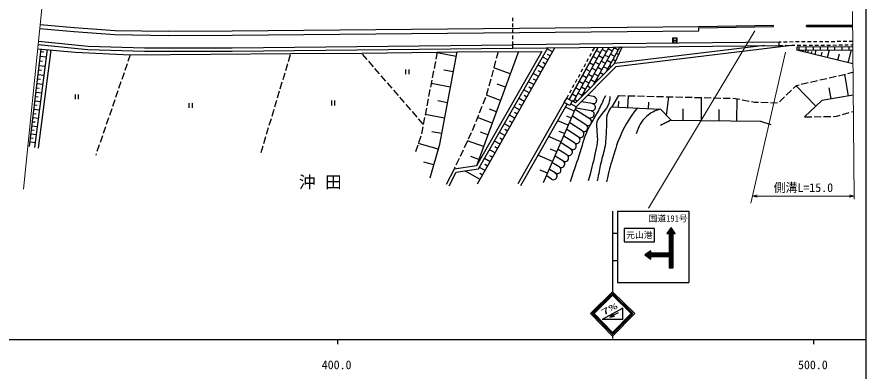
# Model space of a CAD drawing. Units: millimetres, scale not verified. Extents: x 40000 to 680000, y 20000 to 380000.
# Drawn here: x 400724 to 579000, y 198357 to 272761 of the extents above; entities that cross this region are included whole.
import ezdxf
from ezdxf.enums import TextEntityAlignment as Align

# ---------------------------------------------------------------- set-up
doc = ezdxf.new("R2010")
doc.units = ezdxf.units.MM
doc.header["$LTSCALE"] = 1000
for name, color, linetype, lineweight in [('M-BGD', 7, 'Continuous', 25), ('M-STR-HTXT', 7, 'Continuous', 13), ('M-STR-STR1', 1, 'Continuous', 25), ('M-STR-STRC', 7, 'Continuous', 25), ('M-TTL-BAND', 7, 'Continuous', 25)]:
    doc.layers.add(name, color=color, linetype=linetype, lineweight=lineweight)
doc.layers.add('M-BMK-HTXT', color=7, linetype='Continuous')
doc.styles.add('ＭＳ ゴシック', font='')
doc.styles.get('ＭＳ ゴシック').set_extended_font_data('MS Gothic')

msp = doc.modelspace()

# ---------------------------------------------------------------- hatches: boundary and pattern name
at = {"layer": 'M-STR-STRC'}
h = msp.add_hatch(dxfattribs=at)
h.set_pattern_fill('USER', color=256, style=0, pattern_type=2)
h.set_pattern_definition([(45, (537689, 220005), (-141.4214, 141.4214), []), (45, (537689, 219863), (-141.4214, 141.4214), [])])
h.paths.add_polyline_path([(537689, 220005), (537689, 222380), (533814, 222380), (533814, 221880), (532564, 222755), (533814, 223630), (533814, 223130), (537689, 223130), (537689, 227255), (537189, 227255), (538064, 228505), (538939, 227255), (538439, 227255), (538439, 220005)])
h = msp.add_hatch(dxfattribs=at)
h.set_pattern_fill('USER', color=256, style=0, pattern_type=2)
h.set_pattern_definition([(179.4106, (525798, 214619), (-2.0572, -199.9894), []), (179.4106, (525798, 214719), (-2.0572, -199.9894), [])])
h.paths.add_polyline_path([(525798, 214619), (521523, 210431), (525798, 206071), (530071, 210431), (525798, 214619), (525798, 214269), (521884, 210435), (525798, 206428), (529710, 210435), (525798, 214269)])

# ---------------------------------------------------------------- linework, layer by layer
at = {"layer": 'M-BGD'}
for p, q in [((412759, 270485), (405580, 271108)), ((421338, 269849), (412759, 270485)), ((432460, 269691), (421338, 269849)), ((445911, 269743), (432460, 269691)), ((543863, 270673), (445911, 269743)), ((559584, 270934), (543863, 270673)), ((543867, 270473), (559587, 270734)), ((543871, 269873), (543867, 270473)), ((559587, 270734), (559584, 270934)), ((576164, 270934), (566475, 270934)), ((566475, 270734), (566475, 270934)), ((566475, 270734), (576164, 270734)), ((560772, 267481), (504866, 266909)), ((539351, 268334), (538351, 268334)), ((538351, 268334), (538351, 267334)), ((538621, 267376), (538621, 268226)), ((538621, 267834), (539116, 267834)), ((539116, 268231), (539116, 267379)), ((539351, 267334), (539351, 268334)), ((560780, 266781), (560772, 267481)), ((561201, 267485), (560774, 267481)), ((562451, 267494), (561701, 267488)), ((563701, 267503), (562951, 267498)), ((564951, 267512), (564201, 267507)), ((566201, 267522), (565451, 267516)), ((567450, 267531), (566701, 267525)), ((568700, 267540), (567950, 267535)), ((569950, 267550), (569200, 267544)), ((571200, 267559), (570450, 267553)), ((572450, 267568), (571700, 267563)), ((573700, 267577), (572950, 267572)), ((574950, 267587), (574200, 267581)), ((576200, 267596), (575450, 267590)), ((403363, 245529), (405801, 265999)), ((407045, 265890), (404384, 245297)), ((405069, 266063), (412956, 265370)), ((407821, 265789), (405160, 245197)), ((497416, 237675), (513636, 266299)), ((504873, 266209), (560780, 266781)), ((513143, 265429), (512079, 266032)), ((516674, 255452), (522735, 266392)), ((522735, 266392), (516674, 255452)), ((517558, 254984), (523885, 266404)), ((519275, 256020), (525035, 266416)), ((521602, 265588), (521963, 266245)), ((521856, 258615), (526185, 266427)), ((523247, 265251), (522372, 265736)), ((524485, 265423), (523610, 265907)), ((524438, 261211), (527334, 266439)), ((525723, 265594), (524848, 266079)), ((526961, 265766), (526087, 266250)), ((526174, 262957), (527795, 266444)), ((563968, 266805), (526499, 262291)), ((527690, 266219), (527325, 266422)), ((538351, 267334), (539351, 267334)), ((560780, 266781), (561529, 266787)), ((562029, 266791), (562779, 266796)), ((563279, 266800), (564029, 266806)), ((576210, 266459), (564472, 266398)), ((564472, 266398), (564493, 265799)), ((564493, 265799), (576216, 265862)), ((564493, 265799), (576216, 265862)), ((576247, 262889), (564493, 265799)), ((564529, 266809), (565279, 266815)), ((564966, 265802), (564963, 266400)), ((565306, 265598), (565346, 265762)), ((565779, 266819), (566529, 266824)), ((565791, 265478), (565873, 265807)), ((566276, 265358), (566348, 265645)), ((566466, 265810), (566463, 266408)), ((566762, 265237), (566904, 265812)), ((567029, 266828), (567779, 266833)), ((567966, 265818), (567963, 266416)), ((568279, 266837), (569029, 266843)), ((568308, 264855), (568547, 265821)), ((569466, 265826), (569463, 266424)), ((569529, 266846), (570279, 266852)), ((570779, 266856), (571529, 266861)), ((570906, 264211), (571309, 265836)), ((570966, 265834), (570963, 266432)), ((572029, 266865), (572779, 266871)), ((572466, 265842), (572463, 266439)), ((573279, 266874), (574029, 266880)), ((573966, 265850), (573963, 266447)), ((574529, 266884), (575279, 266889)), ((575276, 263129), (575952, 265860)), ((575466, 265858), (575463, 266455)), ((575779, 266893), (576205, 266896)), ((405623, 264499), (406847, 264353)), ((405739, 265478), (406351, 265405)), ((412956, 265370), (424515, 264836)), ((424515, 264836), (424027, 263417)), ((424515, 264836), (458238, 265103)), ((457735, 263429), (458167, 264865)), ((458238, 265103), (473077, 265179)), ((473077, 265179), (488947, 265370)), ((474255, 263821), (473273, 264954)), ((488947, 265370), (488665, 263897)), ((492958, 264463), (488919, 265223)), ((488947, 265370), (493143, 265446)), ((489493, 246040), (493143, 265446)), ((493143, 265446), (510958, 265484)), ((510958, 265484), (497225, 241489)), ((506022, 265474), (497225, 241489)), ((501750, 265465), (501363, 264016)), ((512178, 263725), (511106, 264333)), ((512661, 264577), (512128, 264879)), ((520399, 263396), (520760, 264054)), ((521001, 264492), (521362, 265149)), ((522520, 263939), (521645, 264424)), ((523758, 264111), (522883, 264595)), ((524996, 264282), (524121, 264767)), ((526234, 264454), (525360, 264938)), ((527057, 264855), (526598, 265110)), ((567535, 265046), (567654, 265529)), ((569607, 264533), (569808, 265345)), ((573091, 263670), (573429, 265036)), ((405393, 262571), (406598, 262427)), ((405508, 263535), (406110, 263463)), ((423864, 262945), (423376, 261526)), ((457159, 261514), (457591, 262950)), ((475565, 262310), (474583, 263443)), ((488571, 263406), (488289, 261932)), ((501234, 263533), (500846, 262083)), ((511206, 262010), (510126, 262622)), ((511692, 262868), (511156, 263171)), ((526499, 262291), (518141, 253887)), ((519797, 262301), (520158, 262958)), ((521793, 262627), (520918, 263112)), ((523031, 262799), (522156, 263283)), ((523542, 261658), (522668, 262143)), ((524269, 262970), (523394, 263455)), ((524780, 261829), (523906, 262314)), ((525507, 263141), (524633, 263626)), ((525506, 262285), (525144, 262485)), ((526423, 263492), (525871, 263797)), ((405167, 260673), (406353, 260532)), ((405280, 261622), (405873, 261551)), ((423213, 261054), (422725, 259635)), ((456583, 259598), (457015, 261035)), ((476875, 260799), (475893, 261932)), ((478186, 259288), (477203, 260421)), ((482329, 261721), (482329, 260721)), ((483079, 260721), (483079, 261721)), ((488195, 261441), (487913, 259968)), ((492351, 261232), (490331, 261612)), ((500717, 261600), (500329, 260151)), ((504300, 260780), (500837, 262050)), ((510227, 260283), (509140, 260899)), ((510717, 261146), (510177, 261452)), ((518594, 260109), (518955, 260767)), ((519196, 261205), (519557, 261862)), ((520339, 260003), (519464, 260488)), ((521066, 261315), (520191, 261800)), ((521577, 260175), (520702, 260659)), ((522304, 261487), (521429, 261971)), ((522815, 260346), (521941, 260831)), ((523856, 260626), (523179, 261002)), ((571263, 259975), (572725, 260312)), ((573212, 260424), (574674, 260761)), ((575327, 256140), (574582, 260740)), ((575161, 260874), (576265, 261128)), ((404944, 258805), (406112, 258666)), ((405056, 259739), (405639, 259669)), ((422562, 259163), (422074, 257744)), ((456007, 257683), (456439, 259119)), ((479496, 257776), (478513, 258910)), ((487819, 259477), (487537, 258004)), ((491743, 258000), (487682, 258764)), ((500200, 259668), (499812, 258219)), ((503284, 258009), (501552, 258644)), ((509242, 258544), (508147, 259164)), ((509734, 259413), (509191, 259721)), ((517391, 257918), (517752, 258575)), ((517992, 259014), (518353, 259671)), ((519612, 258691), (518737, 259176)), ((520850, 258862), (519975, 259347)), ((522088, 259034), (521214, 259519)), ((522757, 259521), (522452, 259690)), ((564387, 258391), (564929, 258516)), ((565417, 258628), (566878, 258965)), ((567366, 259077), (568827, 259414)), ((569314, 259526), (570776, 259863)), ((404725, 256966), (405875, 256829)), ((404835, 257885), (405409, 257817)), ((421911, 257271), (421423, 255853)), ((455431, 255768), (455863, 257204)), ((480806, 256265), (479823, 257399)), ((487443, 257513), (487161, 256039)), ((499683, 257736), (499337, 256441)), ((508250, 256793), (507148, 257417)), ((508746, 257668), (508199, 257978)), ((516789, 256822), (517150, 257480)), ((518885, 257379), (518010, 257864)), ((519396, 256238), (518521, 256723)), ((520123, 257550), (519248, 258035)), ((520008, 256757), (519760, 256894)), ((521108, 257862), (520487, 258206)), ((562267, 256349), (563348, 257389)), ((563708, 257736), (564387, 258391)), ((568441, 253997), (564299, 258306)), ((571647, 255544), (571274, 257844)), ((404510, 255156), (405641, 255021)), ((404618, 256061), (405183, 255994)), ((412919, 256455), (412919, 255455)), ((413669, 255455), (413669, 256455)), ((421260, 255380), (420772, 253962)), ((454856, 253852), (455287, 255289)), ((466741, 255191), (466741, 254191)), ((467491, 254191), (467491, 255191)), ((482116, 254754), (481134, 255888)), ((487067, 255548), (486785, 254075)), ((491132, 254752), (489102, 255134)), ((499093, 255828), (498539, 254435)), ((499337, 256441), (499278, 256293)), ((502268, 255238), (499292, 256329)), ((507251, 255030), (506141, 255659)), ((507750, 255911), (507199, 256224)), ((516187, 255727), (516548, 256384)), ((518158, 256067), (517283, 256552)), ((518359, 255098), (517794, 255411)), ((521779, 256021), (520582, 256225)), ((527010, 256255), (525617, 253887)), ((527005, 253817), (527067, 255060)), ((527010, 256255), (528509, 256218)), ((528993, 253718), (529118, 256203)), ((529009, 256206), (530509, 256169)), ((531008, 256157), (532508, 256120)), ((533008, 256108), (534507, 256071)), ((535007, 256058), (536507, 256022)), ((537007, 256009), (538506, 255972)), ((537140, 252068), (537587, 255995)), ((539006, 255960), (540506, 255923)), ((541005, 255911), (542505, 255874)), ((543005, 255862), (544504, 255825)), ((544424, 251023), (544483, 255826)), ((545004, 255813), (546504, 255776)), ((547004, 255764), (548503, 255727)), ((549003, 255714), (550503, 255678)), ((551002, 255665), (551572, 255651)), ((551572, 255651), (552485, 255471)), ((551865, 250931), (551923, 255582)), ((552975, 255374), (554447, 255083)), ((554937, 254986), (555565, 254862)), ((560827, 254961), (561907, 256002)), ((569727, 255233), (566105, 251751)), ((576314, 256299), (569727, 255233)), ((404297, 253374), (405411, 253242)), ((404404, 254265), (404960, 254199)), ((420609, 253489), (420121, 252071)), ((436828, 254664), (436828, 253664)), ((437578, 253664), (437578, 254664)), ((454280, 251937), (454712, 253373)), ((483426, 253243), (482444, 254376)), ((486691, 253584), (486408, 252111)), ((498355, 253970), (497801, 252576)), ((501395, 252858), (499907, 253403)), ((506245, 253255), (505128, 253888)), ((515652, 254777), (505883, 237682)), ((506748, 254143), (506193, 254457)), ((506491, 237335), (516260, 254430)), ((518141, 253887), (511223, 237915)), ((517744, 252969), (515885, 253774)), ((518141, 253887), (516982, 254496)), ((520988, 251374), (517986, 253280)), ((521275, 253064), (518123, 253601)), ((521527, 254543), (519288, 254924)), ((525617, 253887), (535832, 253376)), ((533336, 253501), (533403, 254839)), ((535832, 253376), (538107, 251101)), ((540581, 251070), (540611, 253472)), ((548145, 250977), (548173, 253302)), ((555565, 254862), (556425, 254838)), ((556924, 254824), (558424, 254783)), ((558924, 254769), (560423, 254727)), ((404089, 251621), (405185, 251490)), ((404193, 252497), (404741, 252432)), ((419958, 251598), (419470, 250180)), ((453704, 250022), (454136, 251458)), ((484737, 251732), (483754, 252865)), ((486314, 251620), (486032, 250146)), ((490521, 251503), (486439, 252271)), ((497616, 252111), (497062, 250717)), ((500522, 250477), (497419, 251615)), ((505232, 251468), (504108, 252105)), ((505738, 252362), (505180, 252678)), ((517100, 251482), (516171, 251885)), ((520184, 250108), (517383, 251887)), ((566105, 251751), (567605, 251782)), ((568104, 251792), (569604, 251823)), ((570104, 251834), (571604, 251865)), ((572104, 251875), (572837, 251890)), ((572837, 251890), (573573, 252105)), ((574053, 252245), (575493, 252666)), ((575973, 252806), (576349, 252915)), ((403883, 249894), (404962, 249766)), ((403986, 250757), (404525, 250693)), ((419307, 249707), (418819, 248289)), ((486047, 250221), (485064, 251354)), ((485938, 249655), (485656, 248182)), ((496877, 250253), (496458, 249197)), ((504212, 249669), (503080, 250310)), ((504722, 250568), (504160, 250887)), ((516456, 249996), (514268, 250943)), ((519380, 248842), (516779, 250493)), ((538107, 251101), (556865, 250869)), ((556865, 250869), (559001, 250172)), ((403681, 248195), (404743, 248068)), ((403782, 249045), (404313, 248981)), ((418656, 247816), (418168, 246398)), ((453128, 248106), (453560, 249543)), ((489907, 248238), (487866, 248622)), ((496090, 248415), (495452, 247057)), ((496458, 249197), (496303, 248868)), ((499611, 247995), (498060, 248564)), ((503186, 247857), (502046, 248503)), ((503699, 248763), (503133, 249084)), ((515698, 248245), (514603, 248719)), ((518576, 247575), (516175, 249100)), ((403481, 246522), (404527, 246398)), ((403581, 247359), (404104, 247296)), ((452552, 246191), (452984, 247627)), ((489191, 244997), (485017, 246205)), ((485539, 247697), (485044, 246281)), ((487450, 238982), (489493, 246040)), ((495240, 246605), (494602, 245247)), ((498701, 245513), (495311, 246756)), ((502152, 246033), (501004, 246683)), ((502669, 246945), (502099, 247268)), ((514939, 246494), (512363, 247610)), ((516968, 245043), (514968, 246312)), ((517772, 246309), (515572, 247706)), ((418005, 245925), (417517, 244507)), ((451977, 244276), (452408, 245712)), ((484878, 245809), (484383, 244394)), ((494389, 244795), (493751, 243437)), ((501111, 244196), (499956, 244851)), ((501632, 245115), (501058, 245440)), ((514047, 244433), (512758, 244991)), ((516164, 243777), (514365, 244919)), ((417354, 244034), (417246, 243718)), ((493538, 242985), (492900, 241627)), ((497706, 242801), (496011, 243422)), ((500064, 242347), (498900, 243006)), ((500588, 243272), (500010, 243599)), ((513154, 242372), (510120, 243686)), ((515360, 242510), (513761, 243525)), ((488225, 241658), (486137, 242262)), ((492495, 240764), (490854, 237560)), ((497225, 241489), (492495, 240764)), ((492688, 241175), (492495, 240764)), ((499009, 240485), (497837, 241149)), ((499536, 241416), (498954, 241746)), ((513752, 239978), (512554, 240738)), ((514556, 241244), (513157, 242132)), ((497946, 238611), (494778, 240406)), ((498477, 239548), (497892, 239880)), ((512103, 239945), (510586, 240602)), ((512948, 238711), (511950, 239345))]:
    msp.add_line(p, q, dxfattribs=at)
for points in [[(405510, 270311), (412695, 269687), (421303, 269050), (432455, 268891), (445916, 268943), (543871, 269873)], [(491477, 237241), (492955, 240127), (497665, 240849), (512223, 266285)], [(557654, 266749), (526174, 262957), (518010, 254747), (517308, 255116)]]:
    msp.add_lwpolyline(points, dxfattribs=at)
msp.add_lwpolyline([(515652, 254777), (516187, 255727), (517317, 255090), (516782, 254141)], close=True, dxfattribs=at)
for centre, start, end in [((521701, 255274), 256.63961, 84.03005), ((521449, 253795), 256.63961, 84.03005), ((520627, 250715), 233.89247, 61.28291), ((521197, 252316), 256.63961, 84.03005), ((519823, 249449), 233.89247, 61.28291), ((519019, 248183), 233.89247, 61.28291), ((517411, 245650), 233.89247, 61.28291), ((518215, 246916), 233.89247, 61.28291), ((516607, 244384), 233.89247, 61.28291), ((514999, 241851), 233.89247, 61.28291), ((515803, 243117), 233.89247, 61.28291), ((514194, 240585), 233.89247, 61.28291), ((513390, 239318), 233.89247, 61.28291)]:
    msp.add_arc(centre, 752, start, end, dxfattribs=at)
for points, knots in [([(524272, 256206), (523582, 254707), (523389, 254312), (522798, 253111), (521791, 251066), (520889, 250079), (520071, 247952), (519551, 246601), (519403, 245794), (518965, 244414), (518185, 241959), (517918, 241184), (516902, 238150)], [0, 0, 0, 0, 1, 1, 1, 2, 2, 2, 3, 3, 3, 4, 4, 4, 4]), ([(525230, 256059), (525150, 255179), (525117, 254794), (524788, 254069), (524463, 253356), (524053, 253092), (523608, 252447), (523160, 251797), (522729, 251510), (522503, 250752), (522264, 249952), (522490, 249450), (522503, 248615), (522516, 247780), (522663, 247309), (522577, 246478), (522470, 245456), (522274, 244903), (522061, 243898), (521592, 241692), (521374, 240977), (520660, 238297)], [0, 0, 0, 0, 1, 1, 1, 2, 2, 2, 3, 3, 3, 4, 4, 4, 5, 5, 5, 6, 6, 6, 7, 7, 7, 7]), ([(525617, 253887), (525143, 253301), (524973, 253011), (524714, 252374), (524301, 251357), (524577, 250667), (524493, 249573), (524375, 248048), (524425, 247180), (524198, 245667), (523983, 244231), (523627, 243474), (523314, 242056), (522991, 240595), (522904, 240108), (522577, 238297)], [0, 0, 0, 0, 1, 1, 1, 2, 2, 2, 3, 3, 3, 4, 4, 4, 5, 5, 5, 5]), ([(530915, 253622), (529269, 251298), (528687, 250523), (527662, 248320), (526759, 246380), (526449, 245206), (525819, 243161), (525223, 241226), (525058, 240546), (524493, 238150)], [0, 0, 0, 0, 1, 1, 1, 2, 2, 2, 3, 3, 3, 3]), ([(535832, 253376), (534520, 252965), (533879, 252694), (532894, 251858), (531626, 250781), (531368, 249836), (530757, 248173)], [0, 0, 0, 0, 1, 1, 1, 2, 2, 2, 2])]:
    msp.add_open_spline(points, degree=3, knots=knots, dxfattribs=at)
msp.add_open_spline([(538107, 251101), (536975, 250521), (536975, 250521), (535842, 249942)], degree=3, dxfattribs=at)
at = {"layer": 'M-STR-HTXT'}
for p, q in [((405925, 274520), (402082, 236555)), ((576133, 273937), (576538, 234482)), ((555628, 269876), (533306, 232595)), ((562072, 265388), (554823, 233631)), ((555164, 235127), (556164, 235391)), ((576532, 235127), (575532, 235391)), ((555164, 235127), (576532, 235127)), ((555164, 235127), (556164, 234864)), ((576532, 235127), (575532, 234864))]:
    msp.add_line(p, q, dxfattribs=at)
at = {"layer": 'M-STR-STR1'}
for p, q in [((504866, 271859), (504866, 272609)), ((504866, 270609), (504866, 271359)), ((504866, 269359), (504866, 270109)), ((415666, 266584), (405227, 267628)), ((504866, 268109), (504866, 268859)), ((504866, 266859), (504866, 267609)), ((427516, 266216), (415666, 266584)), ((445889, 266216), (427516, 266216)), ((504866, 266859), (445889, 266216)), ((504873, 266209), (504866, 266859))]:
    msp.add_line(p, q, dxfattribs=at)
msp.add_lwpolyline([(405163, 266981), (415624, 265935), (427506, 265566), (445893, 265566), (504873, 266209)], dxfattribs=at)
at = {"layer": 'M-STR-STRC'}
for p, q in [((525798, 231969), (525798, 214969)), ((526798, 231969), (526798, 216969)), ((526798, 231969), (541798, 231969)), ((541798, 231969), (541798, 216969)), ((538064, 228505), (537189, 227255)), ((538939, 227255), (538064, 228505)), ((525798, 227344), (526798, 227344)), ((537189, 227255), (537689, 227255)), ((537689, 227255), (537689, 223130)), ((538439, 227255), (538439, 220005)), ((538439, 227255), (538939, 227255)), ((533814, 223630), (532564, 222755)), ((533814, 223130), (533814, 223630)), ((537689, 223130), (533814, 223130)), ((525798, 221594), (526798, 221594)), ((532564, 222755), (533814, 221880)), ((537689, 222380), (533814, 222380)), ((533814, 221880), (533814, 222380)), ((537689, 222380), (537689, 220005)), ((538439, 220005), (537689, 220005)), ((526798, 216969), (541798, 216969)), ((525798, 214619), (521523, 210431)), ((525798, 214269), (521884, 210435)), ((530071, 210431), (525798, 214619)), ((529710, 210435), (525798, 214269)), ((521523, 210431), (525798, 206071)), ((521884, 210435), (525798, 206428)), ((527906, 211541), (523629, 209219)), ((526942, 210601), (525175, 209642)), ((525798, 206428), (529710, 210435)), ((525798, 206071), (530071, 210431)), ((527906, 209219), (527906, 211541)), ((527906, 209219), (523629, 209219)), ((525175, 209642), (525929, 210350)), ((525175, 209642), (526180, 209888)), ((525798, 205714), (525798, 205217))]:
    msp.add_line(p, q, dxfattribs=at)
for points in [[(528213, 225523), (534613, 225523), (534613, 228323), (528213, 228323)], [(521169, 210435), (525798, 214969), (530424, 210435), (525798, 205714)]]:
    msp.add_lwpolyline(points, close=True, dxfattribs=at)
at = {"layer": 'M-TTL-BAND'}
for p, q in [((579000, 20000), (579000, 370000)), ((40000, 205000), (579000, 205000)), ((468000, 205000), (468000, 204000)), ((568000, 205000), (568000, 204000))]:
    msp.add_line(p, q, dxfattribs=at)

# ---------------------------------------------------------------- texts
at = {"layer": 'M-BMK-HTXT', "insert": (465406, 236510), "char_height": 2566, "attachment_point": 8, "style": 'ＭＳ ゴシック'}
msp.add_mtext('\\T1.57;沖田', dxfattribs=at)
at = {"layer": 'M-STR-HTXT', "style": 'ＭＳ ゴシック'}
for s, height, p in [('側溝L=15.0', 1833, (565848, 235427)), ('国道191号', 1320, (537439, 229366))]:
    msp.add_text(s, height=height, dxfattribs=at).set_placement(p, align=Align.BOTTOM_CENTER)
at = {"layer": 'M-STR-STRC', "style": 'ＭＳ ゴシック'}
msp.add_text('元山港', height=1320, dxfattribs=at).set_placement((531413, 226923), align=Align.MIDDLE_CENTER)
at = {"layer": 'M-STR-STRC', "style": 'ＭＳ ゴシック', "width": 2}
msp.add_text('7%', height=1320, rotation=28.496, dxfattribs=at).set_placement((525563, 210459), align=Align.BOTTOM_CENTER)
at = {"layer": 'M-TTL-BAND', "style": 'ＭＳ ゴシック'}
for s, p in [('400.0', (467844, 198195)), ('500.0', (567844, 198195))]:
    msp.add_text(s, height=1833, dxfattribs=at).set_placement(p, align=Align.BOTTOM_CENTER)

doc.saveas('drawing.dxf')
